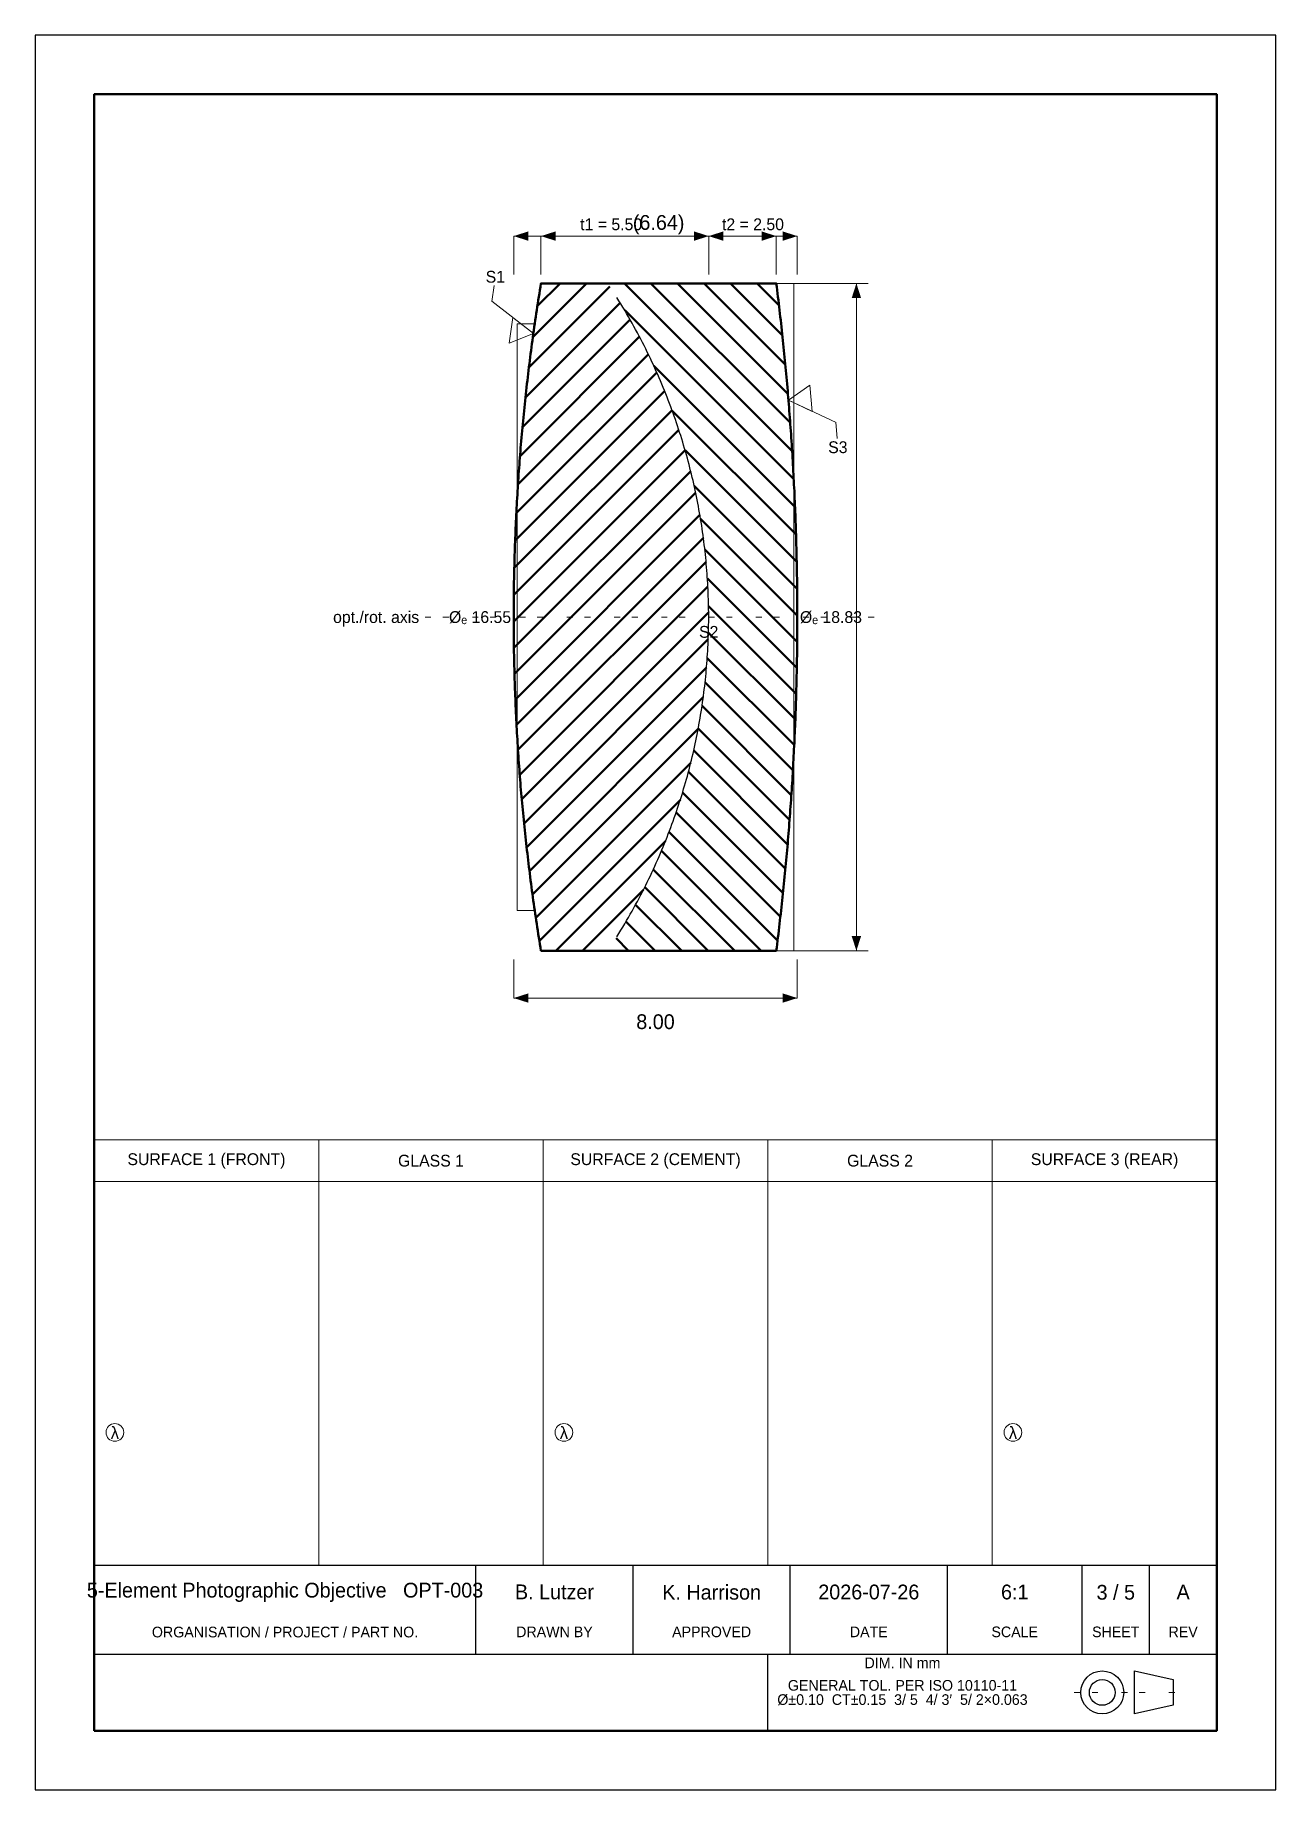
# Model space of a CAD drawing. Header units: millimetres. Extents: x 0 to 210, y 0 to 297.
import ezdxf
from ezdxf.enums import TextEntityAlignment as Align

# ---------------------------------------------------------------- set-up
doc = ezdxf.new("R2010")
doc.units = ezdxf.units.MM
doc.linetypes.add('OPTICAL', pattern=[8, -2, 1, -2, 1, -2])
for name, color, linetype, lineweight in [('AXIS', 8, 'OPTICAL', 13), ('BORDER', 7, 'Continuous', 25), ('CALLOUT', 7, 'Continuous', 13), ('CEMENT', 7, 'Continuous', 13), ('DIMS', 7, 'Continuous', 13), ('OUTLINE', 7, 'Continuous', 50), ('TABLE', 7, 'Continuous', 13)]:
    doc.layers.add(name, color=color, linetype=linetype, lineweight=lineweight)

msp = doc.modelspace()

# ---------------------------------------------------------------- hatches: boundary and pattern name
at = {"layer": 'OUTLINE'}
h = msp.add_hatch(dxfattribs=at)
h.set_pattern_fill('ANSI31')
h.paths.add_polyline_path([(85.61, 142.02), (85.52, 142.59), (85.43, 143.16), (85.34, 143.72), (85.25, 144.29), (85.16, 144.86), (85.07, 145.43), (84.98, 145.99), (84.9, 146.56), (84.81, 147.13), (84.73, 147.7), (84.64, 148.27), (84.56, 148.83), (84.48, 149.4), (84.4, 149.97), (84.32, 150.54), (84.24, 151.1), (84.17, 151.67), (84.09, 152.24), (84.01, 152.81), (83.94, 153.37), (83.86, 153.94), (83.79, 154.51), (83.72, 155.08), (83.65, 155.64), (83.58, 156.21), (83.51, 156.78), (83.44, 157.35), (83.37, 157.91), (83.31, 158.48), (83.24, 159.05), (83.18, 159.62), (83.12, 160.19), (83.05, 160.75), (82.99, 161.32), (82.93, 161.89), (82.87, 162.46), (82.81, 163.02), (82.76, 163.59), (82.7, 164.16), (82.64, 164.73), (82.59, 165.29), (82.53, 165.86), (82.48, 166.43), (82.43, 167), (82.38, 167.56), (82.33, 168.13), (82.28, 168.7), (82.23, 169.27), (82.18, 169.83), (82.14, 170.4), (82.09, 170.97), (82.05, 171.54), (82, 172.11), (81.96, 172.67), (81.92, 173.24), (81.88, 173.81), (81.84, 174.38), (81.8, 174.94), (81.76, 175.51), (81.72, 176.08), (81.69, 176.65), (81.65, 177.21), (81.62, 177.78), (81.58, 178.35), (81.55, 178.92), (81.52, 179.48), (81.49, 180.05), (81.46, 180.62), (81.43, 181.19), (81.4, 181.76), (81.38, 182.32), (81.35, 182.89), (81.33, 183.46), (81.3, 184.03), (81.28, 184.59), (81.26, 185.16), (81.23, 185.73), (81.21, 186.3), (81.19, 186.86), (81.18, 187.43), (81.16, 188), (81.14, 188.57), (81.13, 189.13), (81.11, 189.7), (81.1, 190.27), (81.08, 190.84), (81.07, 191.4), (81.06, 191.97), (81.05, 192.54), (81.04, 193.11), (81.03, 193.68), (81.03, 194.24), (81.02, 194.81), (81.01, 195.38), (81.01, 195.95), (81.01, 196.51), (81, 197.08), (81, 197.65), (81, 198.22), (81, 198.78), (81, 199.35), (81, 199.92), (81.01, 200.49), (81.01, 201.05), (81.01, 201.62), (81.02, 202.19), (81.03, 202.76), (81.03, 203.32), (81.04, 203.89), (81.05, 204.46), (81.06, 205.03), (81.07, 205.6), (81.08, 206.16), (81.1, 206.73), (81.11, 207.3), (81.13, 207.87), (81.14, 208.43), (81.16, 209), (81.18, 209.57), (81.19, 210.14), (81.21, 210.7), (81.23, 211.27), (81.26, 211.84), (81.28, 212.41), (81.3, 212.97), (81.33, 213.54), (81.35, 214.11), (81.38, 214.68), (81.4, 215.24), (81.43, 215.81), (81.46, 216.38), (81.49, 216.95), (81.52, 217.52), (81.55, 218.08), (81.58, 218.65), (81.62, 219.22), (81.65, 219.79), (81.69, 220.35), (81.72, 220.92), (81.76, 221.49), (81.8, 222.06), (81.84, 222.62), (81.88, 223.19), (81.92, 223.76), (81.96, 224.33), (82, 224.89), (82.05, 225.46), (82.09, 226.03), (82.14, 226.6), (82.18, 227.17), (82.23, 227.73), (82.28, 228.3), (82.33, 228.87), (82.38, 229.44), (82.43, 230), (82.48, 230.57), (82.53, 231.14), (82.59, 231.71), (82.64, 232.27), (82.7, 232.84), (82.76, 233.41), (82.81, 233.98), (82.87, 234.54), (82.93, 235.11), (82.99, 235.68), (83.05, 236.25), (83.12, 236.81), (83.18, 237.38), (83.24, 237.95), (83.31, 238.52), (83.37, 239.09), (83.44, 239.65), (83.51, 240.22), (83.58, 240.79), (83.65, 241.36), (83.72, 241.92), (83.79, 242.49), (83.86, 243.06), (83.94, 243.63), (84.01, 244.19), (84.09, 244.76), (84.17, 245.33), (84.24, 245.9), (84.32, 246.46), (84.4, 247.03), (84.48, 247.6), (84.56, 248.17), (84.64, 248.73), (84.73, 249.3), (84.81, 249.87), (84.9, 250.44), (84.98, 251.01), (85.07, 251.57), (85.16, 252.14), (85.25, 252.71), (85.34, 253.28), (85.43, 253.84), (85.52, 254.41), (85.61, 254.98), (96.94, 254.98), (96.94, 254.98), (97.31, 254.41), (97.68, 253.84), (98.04, 253.28), (98.4, 252.71), (98.76, 252.14), (99.1, 251.57), (99.45, 251.01), (99.79, 250.44), (100.12, 249.87), (100.45, 249.3), (100.77, 248.73), (101.09, 248.17), (101.4, 247.6), (101.71, 247.03), (102.02, 246.46), (102.32, 245.9), (102.61, 245.33), (102.91, 244.76), (103.19, 244.19), (103.47, 243.63), (103.75, 243.06), (104.03, 242.49), (104.3, 241.92), (104.56, 241.36), (104.82, 240.79), (105.08, 240.22), (105.33, 239.65), (105.58, 239.09), (105.82, 238.52), (106.06, 237.95), (106.3, 237.38), (106.53, 236.81), (106.76, 236.25), (106.98, 235.68), (107.2, 235.11), (107.42, 234.54), (107.63, 233.98), (107.84, 233.41), (108.05, 232.84), (108.25, 232.27), (108.44, 231.71), (108.64, 231.14), (108.83, 230.57), (109.01, 230), (109.2, 229.44), (109.37, 228.87), (109.55, 228.3), (109.72, 227.73), (109.89, 227.17), (110.05, 226.6), (110.21, 226.03), (110.37, 225.46), (110.53, 224.89), (110.68, 224.33), (110.82, 223.76), (110.97, 223.19), (111.11, 222.62), (111.24, 222.06), (111.38, 221.49), (111.51, 220.92), (111.63, 220.35), (111.75, 219.79), (111.87, 219.22), (111.99, 218.65), (112.1, 218.08), (112.21, 217.52), (112.32, 216.95), (112.42, 216.38), (112.52, 215.81), (112.62, 215.24), (112.71, 214.68), (112.8, 214.11), (112.88, 213.54), (112.97, 212.97), (113.05, 212.41), (113.12, 211.84), (113.2, 211.27), (113.27, 210.7), (113.33, 210.14), (113.4, 209.57), (113.46, 209), (113.52, 208.43), (113.57, 207.87), (113.62, 207.3), (113.67, 206.73), (113.71, 206.16), (113.75, 205.6), (113.79, 205.03), (113.83, 204.46), (113.86, 203.89), (113.89, 203.32), (113.91, 202.76), (113.93, 202.19), (113.95, 201.62), (113.97, 201.05), (113.98, 200.49), (113.99, 199.92), (114, 199.35), (114, 198.78), (114, 198.22), (114, 197.65), (113.99, 197.08), (113.98, 196.51), (113.97, 195.95), (113.95, 195.38), (113.93, 194.81), (113.91, 194.24), (113.89, 193.68), (113.86, 193.11), (113.83, 192.54), (113.79, 191.97), (113.75, 191.4), (113.71, 190.84), (113.67, 190.27), (113.62, 189.7), (113.57, 189.13), (113.52, 188.57), (113.46, 188), (113.4, 187.43), (113.33, 186.86), (113.27, 186.3), (113.2, 185.73), (113.12, 185.16), (113.05, 184.59), (112.97, 184.03), (112.88, 183.46), (112.8, 182.89), (112.71, 182.32), (112.62, 181.76), (112.52, 181.19), (112.42, 180.62), (112.32, 180.05), (112.21, 179.48), (112.1, 178.92), (111.99, 178.35), (111.87, 177.78), (111.75, 177.21), (111.63, 176.65), (111.51, 176.08), (111.38, 175.51), (111.24, 174.94), (111.11, 174.38), (110.97, 173.81), (110.82, 173.24), (110.68, 172.67), (110.53, 172.11), (110.37, 171.54), (110.21, 170.97), (110.05, 170.4), (109.89, 169.83), (109.72, 169.27), (109.55, 168.7), (109.37, 168.13), (109.2, 167.56), (109.01, 167), (108.83, 166.43), (108.64, 165.86), (108.44, 165.29), (108.25, 164.73), (108.05, 164.16), (107.84, 163.59), (107.63, 163.02), (107.42, 162.46), (107.2, 161.89), (106.98, 161.32), (106.76, 160.75), (106.53, 160.19), (106.3, 159.62), (106.06, 159.05), (105.82, 158.48), (105.58, 157.91), (105.33, 157.35), (105.08, 156.78), (104.82, 156.21), (104.56, 155.64), (104.3, 155.08), (104.03, 154.51), (103.75, 153.94), (103.47, 153.37), (103.19, 152.81), (102.91, 152.24), (102.61, 151.67), (102.32, 151.1), (102.02, 150.54), (101.71, 149.97), (101.4, 149.4), (101.09, 148.83), (100.77, 148.27), (100.45, 147.7), (100.12, 147.13), (99.79, 146.56), (99.45, 145.99), (99.1, 145.43), (98.76, 144.86), (98.4, 144.29), (98.04, 143.72), (97.68, 143.16), (97.31, 142.59), (96.94, 142.02), (85.61, 142.02)])
h = msp.add_hatch(dxfattribs=at)
h.set_pattern_fill('ANSI31', angle=90)
h.paths.add_polyline_path([(96.94, 142.02), (97.31, 142.59), (97.68, 143.16), (98.04, 143.72), (98.4, 144.29), (98.76, 144.86), (99.1, 145.43), (99.45, 145.99), (99.79, 146.56), (100.12, 147.13), (100.45, 147.7), (100.77, 148.27), (101.09, 148.83), (101.4, 149.4), (101.71, 149.97), (102.02, 150.54), (102.32, 151.1), (102.61, 151.67), (102.91, 152.24), (103.19, 152.81), (103.47, 153.37), (103.75, 153.94), (104.03, 154.51), (104.3, 155.08), (104.56, 155.64), (104.82, 156.21), (105.08, 156.78), (105.33, 157.35), (105.58, 157.91), (105.82, 158.48), (106.06, 159.05), (106.3, 159.62), (106.53, 160.19), (106.76, 160.75), (106.98, 161.32), (107.2, 161.89), (107.42, 162.46), (107.63, 163.02), (107.84, 163.59), (108.05, 164.16), (108.25, 164.73), (108.44, 165.29), (108.64, 165.86), (108.83, 166.43), (109.01, 167), (109.2, 167.56), (109.37, 168.13), (109.55, 168.7), (109.72, 169.27), (109.89, 169.83), (110.05, 170.4), (110.21, 170.97), (110.37, 171.54), (110.53, 172.11), (110.68, 172.67), (110.82, 173.24), (110.97, 173.81), (111.11, 174.38), (111.24, 174.94), (111.38, 175.51), (111.51, 176.08), (111.63, 176.65), (111.75, 177.21), (111.87, 177.78), (111.99, 178.35), (112.1, 178.92), (112.21, 179.48), (112.32, 180.05), (112.42, 180.62), (112.52, 181.19), (112.62, 181.76), (112.71, 182.32), (112.8, 182.89), (112.88, 183.46), (112.97, 184.03), (113.05, 184.59), (113.12, 185.16), (113.2, 185.73), (113.27, 186.3), (113.33, 186.86), (113.4, 187.43), (113.46, 188), (113.52, 188.57), (113.57, 189.13), (113.62, 189.7), (113.67, 190.27), (113.71, 190.84), (113.75, 191.4), (113.79, 191.97), (113.83, 192.54), (113.86, 193.11), (113.89, 193.68), (113.91, 194.24), (113.93, 194.81), (113.95, 195.38), (113.97, 195.95), (113.98, 196.51), (113.99, 197.08), (114, 197.65), (114, 198.22), (114, 198.78), (114, 199.35), (113.99, 199.92), (113.98, 200.49), (113.97, 201.05), (113.95, 201.62), (113.93, 202.19), (113.91, 202.76), (113.89, 203.32), (113.86, 203.89), (113.83, 204.46), (113.79, 205.03), (113.75, 205.6), (113.71, 206.16), (113.67, 206.73), (113.62, 207.3), (113.57, 207.87), (113.52, 208.43), (113.46, 209), (113.4, 209.57), (113.33, 210.14), (113.27, 210.7), (113.2, 211.27), (113.12, 211.84), (113.05, 212.41), (112.97, 212.97), (112.88, 213.54), (112.8, 214.11), (112.71, 214.68), (112.62, 215.24), (112.52, 215.81), (112.42, 216.38), (112.32, 216.95), (112.21, 217.52), (112.1, 218.08), (111.99, 218.65), (111.87, 219.22), (111.75, 219.79), (111.63, 220.35), (111.51, 220.92), (111.38, 221.49), (111.24, 222.06), (111.11, 222.62), (110.97, 223.19), (110.82, 223.76), (110.68, 224.33), (110.53, 224.89), (110.37, 225.46), (110.21, 226.03), (110.05, 226.6), (109.89, 227.17), (109.72, 227.73), (109.55, 228.3), (109.37, 228.87), (109.2, 229.44), (109.01, 230), (108.83, 230.57), (108.64, 231.14), (108.44, 231.71), (108.25, 232.27), (108.05, 232.84), (107.84, 233.41), (107.63, 233.98), (107.42, 234.54), (107.2, 235.11), (106.98, 235.68), (106.76, 236.25), (106.53, 236.81), (106.3, 237.38), (106.06, 237.95), (105.82, 238.52), (105.58, 239.09), (105.33, 239.65), (105.08, 240.22), (104.82, 240.79), (104.56, 241.36), (104.3, 241.92), (104.03, 242.49), (103.75, 243.06), (103.47, 243.63), (103.19, 244.19), (102.91, 244.76), (102.61, 245.33), (102.32, 245.9), (102.02, 246.46), (101.71, 247.03), (101.4, 247.6), (101.09, 248.17), (100.77, 248.73), (100.45, 249.3), (100.12, 249.87), (99.79, 250.44), (99.45, 251.01), (99.1, 251.57), (98.76, 252.14), (98.4, 252.71), (98.04, 253.28), (97.68, 253.84), (97.31, 254.41), (96.94, 254.98), (125.44, 254.98), (125.44, 254.98), (125.51, 254.41), (125.58, 253.84), (125.65, 253.28), (125.72, 252.71), (125.79, 252.14), (125.86, 251.57), (125.93, 251.01), (125.99, 250.44), (126.06, 249.87), (126.12, 249.3), (126.19, 248.73), (126.25, 248.17), (126.31, 247.6), (126.38, 247.03), (126.44, 246.46), (126.5, 245.9), (126.56, 245.33), (126.62, 244.76), (126.67, 244.19), (126.73, 243.63), (126.79, 243.06), (126.84, 242.49), (126.9, 241.92), (126.95, 241.36), (127.01, 240.79), (127.06, 240.22), (127.11, 239.65), (127.17, 239.09), (127.22, 238.52), (127.27, 237.95), (127.32, 237.38), (127.37, 236.81), (127.41, 236.25), (127.46, 235.68), (127.51, 235.11), (127.55, 234.54), (127.6, 233.98), (127.64, 233.41), (127.69, 232.84), (127.73, 232.27), (127.77, 231.71), (127.81, 231.14), (127.86, 230.57), (127.9, 230), (127.94, 229.44), (127.97, 228.87), (128.01, 228.3), (128.05, 227.73), (128.09, 227.17), (128.12, 226.6), (128.16, 226.03), (128.19, 225.46), (128.23, 224.89), (128.26, 224.33), (128.29, 223.76), (128.32, 223.19), (128.35, 222.62), (128.38, 222.06), (128.41, 221.49), (128.44, 220.92), (128.47, 220.35), (128.5, 219.79), (128.52, 219.22), (128.55, 218.65), (128.57, 218.08), (128.6, 217.52), (128.62, 216.95), (128.64, 216.38), (128.67, 215.81), (128.69, 215.24), (128.71, 214.68), (128.73, 214.11), (128.75, 213.54), (128.77, 212.97), (128.79, 212.41), (128.8, 211.84), (128.82, 211.27), (128.83, 210.7), (128.85, 210.14), (128.86, 209.57), (128.88, 209), (128.89, 208.43), (128.9, 207.87), (128.91, 207.3), (128.92, 206.73), (128.93, 206.16), (128.94, 205.6), (128.95, 205.03), (128.96, 204.46), (128.97, 203.89), (128.97, 203.32), (128.98, 202.76), (128.98, 202.19), (128.99, 201.62), (128.99, 201.05), (129, 200.49), (129, 199.92), (129, 199.35), (129, 198.78), (129, 198.22), (129, 197.65), (129, 197.08), (129, 196.51), (128.99, 195.95), (128.99, 195.38), (128.98, 194.81), (128.98, 194.24), (128.97, 193.68), (128.97, 193.11), (128.96, 192.54), (128.95, 191.97), (128.94, 191.4), (128.93, 190.84), (128.92, 190.27), (128.91, 189.7), (128.9, 189.13), (128.89, 188.57), (128.88, 188), (128.86, 187.43), (128.85, 186.86), (128.83, 186.3), (128.82, 185.73), (128.8, 185.16), (128.79, 184.59), (128.77, 184.03), (128.75, 183.46), (128.73, 182.89), (128.71, 182.32), (128.69, 181.76), (128.67, 181.19), (128.64, 180.62), (128.62, 180.05), (128.6, 179.48), (128.57, 178.92), (128.55, 178.35), (128.52, 177.78), (128.5, 177.21), (128.47, 176.65), (128.44, 176.08), (128.41, 175.51), (128.38, 174.94), (128.35, 174.38), (128.32, 173.81), (128.29, 173.24), (128.26, 172.67), (128.23, 172.11), (128.19, 171.54), (128.16, 170.97), (128.12, 170.4), (128.09, 169.83), (128.05, 169.27), (128.01, 168.7), (127.97, 168.13), (127.94, 167.56), (127.9, 167), (127.86, 166.43), (127.81, 165.86), (127.77, 165.29), (127.73, 164.73), (127.69, 164.16), (127.64, 163.59), (127.6, 163.02), (127.55, 162.46), (127.51, 161.89), (127.46, 161.32), (127.41, 160.75), (127.37, 160.19), (127.32, 159.62), (127.27, 159.05), (127.22, 158.48), (127.17, 157.91), (127.11, 157.35), (127.06, 156.78), (127.01, 156.21), (126.95, 155.64), (126.9, 155.08), (126.84, 154.51), (126.79, 153.94), (126.73, 153.37), (126.67, 152.81), (126.62, 152.24), (126.56, 151.67), (126.5, 151.1), (126.44, 150.54), (126.38, 149.97), (126.31, 149.4), (126.25, 148.83), (126.19, 148.27), (126.12, 147.7), (126.06, 147.13), (125.99, 146.56), (125.93, 145.99), (125.86, 145.43), (125.79, 144.86), (125.72, 144.29), (125.65, 143.72), (125.58, 143.16), (125.51, 142.59), (125.44, 142.02), (96.94, 142.02)])

# ---------------------------------------------------------------- linework, layer by layer
at = {"layer": 'AXIS'}
for p, q in [((66, 198.5), (144, 198.5)), ((175.88, 16.5), (194.45, 16.5))]:
    msp.add_line(p, q, dxfattribs=at)
at = {"layer": 'BORDER'}
for p, q in [((74.6, 23), (74.6, 38)), ((101.2, 23), (101.2, 38)), ((127.8, 23), (127.8, 38)), ((154.4, 23), (154.4, 38)), ((177.2, 23), (177.2, 38)), ((188.6, 23), (188.6, 38)), ((10, 23), (200, 23)), ((124, 10), (124, 23))]:
    msp.add_line(p, q, dxfattribs=at)
for points in [[(0, 0), (210, 0), (210, 297), (0, 297)], [(10, 10), (200, 10), (200, 38), (10, 38)], [(186.07, 20.14), (192.63, 18.68), (192.63, 14.32), (186.07, 12.86)]]:
    msp.add_lwpolyline(points, close=True, dxfattribs=at)
at = {"layer": 'BORDER', "lineweight": 50}
msp.add_lwpolyline([(10, 10), (200, 10), (200, 287), (10, 287)], close=True, dxfattribs=at)
at = {"layer": 'BORDER'}
for radius in [3.64, 2.18]:
    msp.add_circle((180.61, 16.5), radius, dxfattribs=at)
at = {"layer": 'CALLOUT'}
for p, q in [((77.32, 251.91), (77.7, 254.61)), ((84.33, 246.51), (77.3, 251.97)), ((127.5, 235.21), (135.55, 231.42)), ((135.52, 231.47), (135.74, 228.75))]:
    msp.add_line(p, q, dxfattribs=at)
for points in [[(84.33, 246.51), (80.22, 244.84), (80.83, 249.23)], [(127.5, 235.21), (131.14, 237.73), (131.5, 233.32)]]:
    msp.add_lwpolyline(points, close=True, dxfattribs=at)
at = {"layer": 'CEMENT', "lineweight": 25}
msp.add_lwpolyline([(98.47, 144.4), (98.81, 144.95), (99.14, 145.49), (99.47, 146.03), (99.8, 146.58), (100.11, 147.12), (100.43, 147.66), (100.74, 148.21), (101.05, 148.75), (101.35, 149.3), (101.64, 149.84), (101.94, 150.38), (102.23, 150.93), (102.51, 151.47), (102.79, 152.01), (103.07, 152.56), (103.34, 153.1), (103.61, 153.64), (103.87, 154.19), (104.13, 154.73), (104.39, 155.28), (104.64, 155.82), (104.89, 156.36), (105.13, 156.91), (105.38, 157.45), (105.61, 157.99), (105.85, 158.54), (106.08, 159.08), (106.3, 159.63), (106.52, 160.17), (106.74, 160.71), (106.96, 161.26), (107.17, 161.8), (107.38, 162.34), (107.58, 162.89), (107.78, 163.43), (107.98, 163.98), (108.17, 164.52), (108.36, 165.06), (108.55, 165.61), (108.73, 166.15), (108.91, 166.69), (109.09, 167.24), (109.26, 167.78), (109.43, 168.32), (109.6, 168.87), (109.76, 169.41), (109.92, 169.96), (110.08, 170.5), (110.24, 171.04), (110.39, 171.59), (110.53, 172.13), (110.68, 172.67), (110.82, 173.22), (110.95, 173.76), (111.09, 174.31), (111.22, 174.85), (111.35, 175.39), (111.47, 175.94), (111.59, 176.48), (111.71, 177.02), (111.83, 177.57), (111.94, 178.11), (112.05, 178.65), (112.16, 179.2), (112.26, 179.74), (112.36, 180.29), (112.46, 180.83), (112.55, 181.37), (112.64, 181.92), (112.73, 182.46), (112.82, 183), (112.9, 183.55), (112.98, 184.09), (113.05, 184.64), (113.13, 185.18), (113.2, 185.72), (113.26, 186.27), (113.33, 186.81), (113.39, 187.35), (113.45, 187.9), (113.5, 188.44), (113.56, 188.99), (113.6, 189.53), (113.65, 190.07), (113.69, 190.62), (113.74, 191.16), (113.77, 191.7), (113.81, 192.25), (113.84, 192.79), (113.87, 193.33), (113.9, 193.88), (113.92, 194.42), (113.94, 194.97), (113.96, 195.51), (113.97, 196.05), (113.98, 196.6), (113.99, 197.14), (114, 197.68), (114, 198.23), (114, 198.77), (114, 199.32), (113.99, 199.86), (113.98, 200.4), (113.97, 200.95), (113.96, 201.49), (113.94, 202.03), (113.92, 202.58), (113.9, 203.12), (113.87, 203.67), (113.84, 204.21), (113.81, 204.75), (113.77, 205.3), (113.74, 205.84), (113.69, 206.38), (113.65, 206.93), (113.6, 207.47), (113.56, 208.01), (113.5, 208.56), (113.45, 209.1), (113.39, 209.65), (113.33, 210.19), (113.26, 210.73), (113.2, 211.28), (113.13, 211.82), (113.05, 212.36), (112.98, 212.91), (112.9, 213.45), (112.82, 214), (112.73, 214.54), (112.64, 215.08), (112.55, 215.63), (112.46, 216.17), (112.36, 216.71), (112.26, 217.26), (112.16, 217.8), (112.05, 218.35), (111.94, 218.89), (111.83, 219.43), (111.71, 219.98), (111.59, 220.52), (111.47, 221.06), (111.35, 221.61), (111.22, 222.15), (111.09, 222.69), (110.95, 223.24), (110.82, 223.78), (110.68, 224.33), (110.53, 224.87), (110.39, 225.41), (110.24, 225.96), (110.08, 226.5), (109.92, 227.04), (109.76, 227.59), (109.6, 228.13), (109.43, 228.68), (109.26, 229.22), (109.09, 229.76), (108.91, 230.31), (108.73, 230.85), (108.55, 231.39), (108.36, 231.94), (108.17, 232.48), (107.98, 233.02), (107.78, 233.57), (107.58, 234.11), (107.38, 234.66), (107.17, 235.2), (106.96, 235.74), (106.74, 236.29), (106.52, 236.83), (106.3, 237.37), (106.08, 237.92), (105.85, 238.46), (105.61, 239.01), (105.38, 239.55), (105.13, 240.09), (104.89, 240.64), (104.64, 241.18), (104.39, 241.72), (104.13, 242.27), (103.87, 242.81), (103.61, 243.36), (103.34, 243.9), (103.07, 244.44), (102.79, 244.99), (102.51, 245.53), (102.23, 246.07), (101.94, 246.62), (101.64, 247.16), (101.35, 247.7), (101.05, 248.25), (100.74, 248.79), (100.43, 249.34), (100.11, 249.88), (99.8, 250.42), (99.47, 250.97), (99.14, 251.51), (98.81, 252.05), (98.47, 252.6)], dxfattribs=at)
at = {"layer": 'DIMS'}
for p, q in [((81, 256.48), (81, 262.98)), ((81, 262.98), (114, 262.98)), ((85.61, 256.48), (85.61, 262.98)), ((85.61, 262.98), (125.44, 262.98)), ((114, 256.48), (114, 262.98)), ((114, 256.48), (114, 262.98)), ((114, 262.98), (129, 262.98)), ((125.44, 256.48), (125.44, 262.98)), ((129, 256.48), (129, 262.98)), ((125.44, 254.98), (141, 254.98)), ((125.44, 254.98), (128.44, 254.98)), ((128.44, 142.02), (128.44, 254.98)), ((139, 254.98), (139, 142.02)), ((84.56, 248.14), (81.56, 248.14)), ((81.56, 148.86), (81.56, 248.14)), ((84.56, 148.86), (81.56, 148.86)), ((81, 140.52), (81, 134.02)), ((85.61, 142.02), (141, 142.02)), ((125.44, 142.02), (128.44, 142.02)), ((129, 140.52), (129, 134.02)), ((81, 134.02), (129, 134.02))]:
    msp.add_line(p, q, dxfattribs=at)
for points in [[(81, 262.98), (83.5, 262.18), (83.5, 263.78)], [(85.61, 262.98), (88.11, 262.18), (88.11, 263.78)], [(114, 262.98), (111.5, 263.78), (111.5, 262.18)], [(114, 262.98), (116.5, 262.18), (116.5, 263.78)], [(125.44, 262.98), (122.94, 263.78), (122.94, 262.18)], [(129, 262.98), (126.5, 263.78), (126.5, 262.18)], [(139, 254.98), (138.2, 252.48), (139.8, 252.48)], [(139, 142.02), (139.8, 144.52), (138.2, 144.52)], [(81, 134.02), (83.5, 133.22), (83.5, 134.82)], [(129, 134.02), (126.5, 134.82), (126.5, 133.22)]]:
    msp.add_solid(points, dxfattribs=at)
at = {"layer": 'OUTLINE', "lineweight": 50}
msp.add_lwpolyline([(85.61, 142.02), (85.52, 142.59), (85.43, 143.16), (85.34, 143.72), (85.25, 144.29), (85.16, 144.86), (85.07, 145.43), (84.98, 145.99), (84.9, 146.56), (84.81, 147.13), (84.73, 147.7), (84.64, 148.27), (84.56, 148.83), (84.48, 149.4), (84.4, 149.97), (84.32, 150.54), (84.24, 151.1), (84.17, 151.67), (84.09, 152.24), (84.01, 152.81), (83.94, 153.37), (83.86, 153.94), (83.79, 154.51), (83.72, 155.08), (83.65, 155.64), (83.58, 156.21), (83.51, 156.78), (83.44, 157.35), (83.37, 157.91), (83.31, 158.48), (83.24, 159.05), (83.18, 159.62), (83.12, 160.19), (83.05, 160.75), (82.99, 161.32), (82.93, 161.89), (82.87, 162.46), (82.81, 163.02), (82.76, 163.59), (82.7, 164.16), (82.64, 164.73), (82.59, 165.29), (82.53, 165.86), (82.48, 166.43), (82.43, 167), (82.38, 167.56), (82.33, 168.13), (82.28, 168.7), (82.23, 169.27), (82.18, 169.83), (82.14, 170.4), (82.09, 170.97), (82.05, 171.54), (82, 172.11), (81.96, 172.67), (81.92, 173.24), (81.88, 173.81), (81.84, 174.38), (81.8, 174.94), (81.76, 175.51), (81.72, 176.08), (81.69, 176.65), (81.65, 177.21), (81.62, 177.78), (81.58, 178.35), (81.55, 178.92), (81.52, 179.48), (81.49, 180.05), (81.46, 180.62), (81.43, 181.19), (81.4, 181.76), (81.38, 182.32), (81.35, 182.89), (81.33, 183.46), (81.3, 184.03), (81.28, 184.59), (81.26, 185.16), (81.23, 185.73), (81.21, 186.3), (81.19, 186.86), (81.18, 187.43), (81.16, 188), (81.14, 188.57), (81.13, 189.13), (81.11, 189.7), (81.1, 190.27), (81.08, 190.84), (81.07, 191.4), (81.06, 191.97), (81.05, 192.54), (81.04, 193.11), (81.03, 193.68), (81.03, 194.24), (81.02, 194.81), (81.01, 195.38), (81.01, 195.95), (81.01, 196.51), (81, 197.08), (81, 197.65), (81, 198.22), (81, 198.78), (81, 199.35), (81, 199.92), (81.01, 200.49), (81.01, 201.05), (81.01, 201.62), (81.02, 202.19), (81.03, 202.76), (81.03, 203.32), (81.04, 203.89), (81.05, 204.46), (81.06, 205.03), (81.07, 205.6), (81.08, 206.16), (81.1, 206.73), (81.11, 207.3), (81.13, 207.87), (81.14, 208.43), (81.16, 209), (81.18, 209.57), (81.19, 210.14), (81.21, 210.7), (81.23, 211.27), (81.26, 211.84), (81.28, 212.41), (81.3, 212.97), (81.33, 213.54), (81.35, 214.11), (81.38, 214.68), (81.4, 215.24), (81.43, 215.81), (81.46, 216.38), (81.49, 216.95), (81.52, 217.52), (81.55, 218.08), (81.58, 218.65), (81.62, 219.22), (81.65, 219.79), (81.69, 220.35), (81.72, 220.92), (81.76, 221.49), (81.8, 222.06), (81.84, 222.62), (81.88, 223.19), (81.92, 223.76), (81.96, 224.33), (82, 224.89), (82.05, 225.46), (82.09, 226.03), (82.14, 226.6), (82.18, 227.17), (82.23, 227.73), (82.28, 228.3), (82.33, 228.87), (82.38, 229.44), (82.43, 230), (82.48, 230.57), (82.53, 231.14), (82.59, 231.71), (82.64, 232.27), (82.7, 232.84), (82.76, 233.41), (82.81, 233.98), (82.87, 234.54), (82.93, 235.11), (82.99, 235.68), (83.05, 236.25), (83.12, 236.81), (83.18, 237.38), (83.24, 237.95), (83.31, 238.52), (83.37, 239.09), (83.44, 239.65), (83.51, 240.22), (83.58, 240.79), (83.65, 241.36), (83.72, 241.92), (83.79, 242.49), (83.86, 243.06), (83.94, 243.63), (84.01, 244.19), (84.09, 244.76), (84.17, 245.33), (84.24, 245.9), (84.32, 246.46), (84.4, 247.03), (84.48, 247.6), (84.56, 248.17), (84.64, 248.73), (84.73, 249.3), (84.81, 249.87), (84.9, 250.44), (84.98, 251.01), (85.07, 251.57), (85.16, 252.14), (85.25, 252.71), (85.34, 253.28), (85.43, 253.84), (85.52, 254.41), (85.61, 254.98), (125.44, 254.98), (125.44, 254.98), (125.51, 254.41), (125.58, 253.84), (125.65, 253.28), (125.72, 252.71), (125.79, 252.14), (125.86, 251.57), (125.93, 251.01), (125.99, 250.44), (126.06, 249.87), (126.12, 249.3), (126.19, 248.73), (126.25, 248.17), (126.31, 247.6), (126.38, 247.03), (126.44, 246.46), (126.5, 245.9), (126.56, 245.33), (126.62, 244.76), (126.67, 244.19), (126.73, 243.63), (126.79, 243.06), (126.84, 242.49), (126.9, 241.92), (126.95, 241.36), (127.01, 240.79), (127.06, 240.22), (127.11, 239.65), (127.17, 239.09), (127.22, 238.52), (127.27, 237.95), (127.32, 237.38), (127.37, 236.81), (127.41, 236.25), (127.46, 235.68), (127.51, 235.11), (127.55, 234.54), (127.6, 233.98), (127.64, 233.41), (127.69, 232.84), (127.73, 232.27), (127.77, 231.71), (127.81, 231.14), (127.86, 230.57), (127.9, 230), (127.94, 229.44), (127.97, 228.87), (128.01, 228.3), (128.05, 227.73), (128.09, 227.17), (128.12, 226.6), (128.16, 226.03), (128.19, 225.46), (128.23, 224.89), (128.26, 224.33), (128.29, 223.76), (128.32, 223.19), (128.35, 222.62), (128.38, 222.06), (128.41, 221.49), (128.44, 220.92), (128.47, 220.35), (128.5, 219.79), (128.52, 219.22), (128.55, 218.65), (128.57, 218.08), (128.6, 217.52), (128.62, 216.95), (128.64, 216.38), (128.67, 215.81), (128.69, 215.24), (128.71, 214.68), (128.73, 214.11), (128.75, 213.54), (128.77, 212.97), (128.79, 212.41), (128.8, 211.84), (128.82, 211.27), (128.83, 210.7), (128.85, 210.14), (128.86, 209.57), (128.88, 209), (128.89, 208.43), (128.9, 207.87), (128.91, 207.3), (128.92, 206.73), (128.93, 206.16), (128.94, 205.6), (128.95, 205.03), (128.96, 204.46), (128.97, 203.89), (128.97, 203.32), (128.98, 202.76), (128.98, 202.19), (128.99, 201.62), (128.99, 201.05), (129, 200.49), (129, 199.92), (129, 199.35), (129, 198.78), (129, 198.22), (129, 197.65), (129, 197.08), (129, 196.51), (128.99, 195.95), (128.99, 195.38), (128.98, 194.81), (128.98, 194.24), (128.97, 193.68), (128.97, 193.11), (128.96, 192.54), (128.95, 191.97), (128.94, 191.4), (128.93, 190.84), (128.92, 190.27), (128.91, 189.7), (128.9, 189.13), (128.89, 188.57), (128.88, 188), (128.86, 187.43), (128.85, 186.86), (128.83, 186.3), (128.82, 185.73), (128.8, 185.16), (128.79, 184.59), (128.77, 184.03), (128.75, 183.46), (128.73, 182.89), (128.71, 182.32), (128.69, 181.76), (128.67, 181.19), (128.64, 180.62), (128.62, 180.05), (128.6, 179.48), (128.57, 178.92), (128.55, 178.35), (128.52, 177.78), (128.5, 177.21), (128.47, 176.65), (128.44, 176.08), (128.41, 175.51), (128.38, 174.94), (128.35, 174.38), (128.32, 173.81), (128.29, 173.24), (128.26, 172.67), (128.23, 172.11), (128.19, 171.54), (128.16, 170.97), (128.12, 170.4), (128.09, 169.83), (128.05, 169.27), (128.01, 168.7), (127.97, 168.13), (127.94, 167.56), (127.9, 167), (127.86, 166.43), (127.81, 165.86), (127.77, 165.29), (127.73, 164.73), (127.69, 164.16), (127.64, 163.59), (127.6, 163.02), (127.55, 162.46), (127.51, 161.89), (127.46, 161.32), (127.41, 160.75), (127.37, 160.19), (127.32, 159.62), (127.27, 159.05), (127.22, 158.48), (127.17, 157.91), (127.11, 157.35), (127.06, 156.78), (127.01, 156.21), (126.95, 155.64), (126.9, 155.08), (126.84, 154.51), (126.79, 153.94), (126.73, 153.37), (126.67, 152.81), (126.62, 152.24), (126.56, 151.67), (126.5, 151.1), (126.44, 150.54), (126.38, 149.97), (126.31, 149.4), (126.25, 148.83), (126.19, 148.27), (126.12, 147.7), (126.06, 147.13), (125.99, 146.56), (125.93, 145.99), (125.86, 145.43), (125.79, 144.86), (125.72, 144.29), (125.65, 143.72), (125.58, 143.16), (125.51, 142.59), (125.44, 142.02), (85.61, 142.02)], close=True, dxfattribs=at)
at = {"layer": 'TABLE'}
for p, q in [((48, 38), (48, 110)), ((86, 38), (86, 110)), ((124, 38), (124, 110)), ((162, 38), (162, 110)), ((10, 103), (200, 103))]:
    msp.add_line(p, q, dxfattribs=at)
msp.add_lwpolyline([(10, 38), (200, 38), (200, 110), (10, 110)], close=True, dxfattribs=at)
for centre in [(13.5, 60.5), (89.5, 60.5), (165.5, 60.5)]:
    msp.add_circle(centre, 1.5, dxfattribs=at)

# ---------------------------------------------------------------- texts
at = {"layer": 'AXIS'}
msp.add_text('opt./rot. axis', height=2, dxfattribs=at).set_placement((65, 198.5), align=Align.MIDDLE_RIGHT)
msp.add_text('S2', height=2, dxfattribs=at).set_placement((114, 196), align=Align.MIDDLE)
at = {"layer": 'BORDER'}
for s, height, p in [('5-Element Photographic Objective   OPT-003', 2.5, (42.3, 33.5)), ('B. Lutzer', 2.5, (87.9, 33.5)), ('K. Harrison', 2.5, (114.5, 33.5)), ('2026-07-26', 2.5, (141.1, 33.5)), ('6:1', 2.5, (165.8, 33.5)), ('3 / 5', 2.5, (182.9, 33.5)), ('A', 2.5, (194.3, 33.5)), ('ORGANISATION / PROJECT / PART NO.', 1.8, (42.3, 26.75)), ('DRAWN BY', 1.8, (87.9, 26.75)), ('APPROVED', 1.8, (114.5, 26.75)), ('DATE', 1.8, (141.1, 26.75)), ('SCALE', 1.8, (165.8, 26.75)), ('SHEET', 1.8, (182.9, 26.75)), ('REV', 1.8, (194.3, 26.75)), ('DIM. IN mm', 1.8, (146.8, 21.5)), ('GENERAL TOL. PER ISO 10110-11', 1.8, (146.8, 17.7)), ('Ø±0.10  CT±0.15  3/ 5  4/ 3′  5/ 2×0.063', 1.8, (146.8, 15.3))]:
    msp.add_text(s, height=height, dxfattribs=at).set_placement(p, align=Align.MIDDLE)
at = {"layer": 'CALLOUT'}
for s, p in [('S1', (77.9, 256.1)), ('S3', (135.86, 227.25))]:
    msp.add_text(s, height=2, dxfattribs=at).set_placement(p, align=Align.MIDDLE)
at = {"layer": 'DIMS'}
for s, height, p in [('t1 = 5.50', 2, (97.5, 264.98)), ('(6.64)', 2.5, (105.53, 264.98)), ('t2 = 2.50', 2, (121.5, 264.98)), ('8.00', 2.5, (105, 130.02))]:
    msp.add_text(s, height=height, dxfattribs=at).set_placement(p, align=Align.MIDDLE)
msp.add_text('Øₑ 16.55', height=2, dxfattribs=at).set_placement((80.56, 198.5), align=Align.MIDDLE_RIGHT)
msp.add_text('Øₑ 18.83', height=2, dxfattribs=at).set_placement((129.44, 198.5), align=Align.MIDDLE_LEFT)
at = {"layer": 'TABLE'}
for s, height, p in [('SURFACE 1 (FRONT)', 2, (29, 106.5)), ('GLASS 1', 2, (67, 106.5)), ('SURFACE 2 (CEMENT)', 2, (105, 106.5)), ('GLASS 2', 2, (143, 106.5)), ('SURFACE 3 (REAR)', 2, (181, 106.5)), ('λ', 2.1, (13.5, 60.5)), ('λ', 2.1, (89.5, 60.5)), ('λ', 2.1, (165.5, 60.5))]:
    msp.add_text(s, height=height, dxfattribs=at).set_placement(p, align=Align.MIDDLE)

doc.saveas('drawing.dxf')
